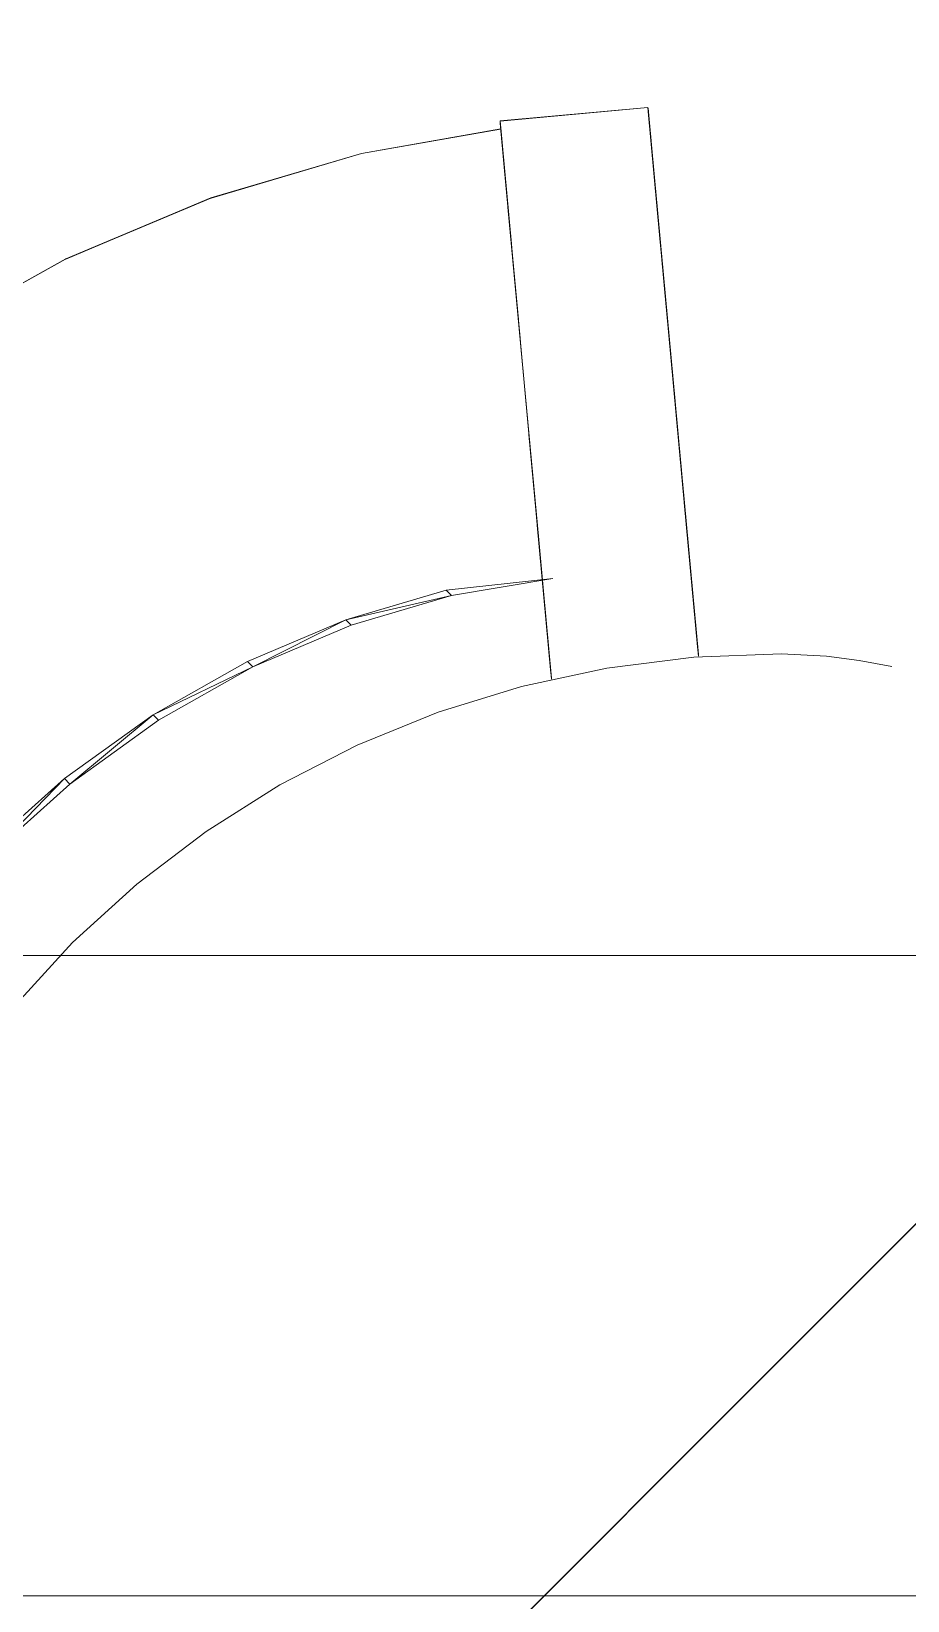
# Model space of a CAD drawing. Extents: x -566 to 72611, y -487 to 32334.
# Drawn here: x 22.78 to 29.43, y 230.1 to 242.01 of the extents above; entities that cross this region are included whole.
import ezdxf

# ---------------------------------------------------------------- set-up
doc = ezdxf.new("R2010")
doc.units = 0
doc.header["$LTSCALE"] = 0.5
doc.header["$MEASUREMENT"] = 0
doc.layers.add('ceilling', color=141, linetype='CONTINUOUS', lineweight=18)
doc.layers.add('floor', color=7, linetype='CONTINUOUS', lineweight=5, true_color=0xcfcfcf)
doc.layers.add('layout', color=7, linetype='CONTINUOUS', lineweight=5, true_color=0xcfcfcf)

msp = doc.modelspace()

# ---------------------------------------------------------------- hatches: boundary and pattern name
at = {"layer": 'floor'}
h = msp.add_hatch(dxfattribs=at)
h.set_pattern_fill('ANSI37', color=256, scale=100, angle=45)
h.set_pattern_definition([(90, (243.028, 267.632), (-12.5, 9e-16), []), (180, (243.028, 267.632), (-9e-16, -12.5), [])])
h.paths.add_polyline_path([(253.46925, 349.5), (154.11744, 349.5), (154.11744, 348.5), (101.14781, 348.5), (101.14781, 349.5), (0, 349.5), (0, 344.5), (36, 344.5, -0.33835703), (0, 308.66941), (0, 308.5), (0, 173.75), (253.46925, 173.75)])
h.paths.add_polyline_path([(36, 344.5), (0, 344.5), (0, 308.66941, 0.33835703)], flags=17)
h.paths.add_polyline_path([(253.46925, 173.75), (0, 173.75), (0, 173.74997), (0, 169.75), (253.46925, 169.75)])
h.paths.add_polyline_path([(253.46925, 169.75), (0, 169.75), (0, 149.21137), (36, 149.21137, -0.33835703), (0, 113.38078), (0, 113.21137), (0, 29.94998), (0, -5), (253.46925, -5)])
h.paths.add_polyline_path([(36, 149.21137), (0, 149.21137), (0, 113.38078, 0.33835703)], flags=17)
h.paths.add_polyline_path([(575.25, 169.75), (510, 169.75), (474.75, 169.75), (327.5, 169.75), (285.46925, 169.75), (285.46925, 165.75), (253.46925, 165.75), (253.46925, -5), (263.99725, -5), (263.99725, 95.99051), (287, 95.99051), (287, 97.5), (292, 97.5), (292, -5), (341.25, -5), (341.25, 13.02988), (341.25012, 15.02988), (346.24839, 15.02988, 0.36108524), (374.08728, 41.24999), (346.25012, 41.24999), (346.25012, 42.99999), (341.25, 42.99999), (341.25, 44.99999), (341.25, 97.5), (357.75, 97.5), (405.75, 97.5), (575.25, 97.5)])

# ---------------------------------------------------------------- linework, layer by layer
at = {"layer": 'ceilling'}
msp.add_line((0, 235), (533.5, 235), dxfattribs=at)
at = {"layer": 'layout'}
for points in [[(26.33931, 241.33189, -67.26699), (26.33931, 241.33189, -67.26699), (26.33944, 241.33064, -67.22689), (27.46137, 241.43533, -67.26699)], [(27.46149, 241.43408, -67.22689), (27.46149, 241.43408, -67.22689), (27.46137, 241.43533, -67.26699), (26.33944, 241.33064, -67.22689)], [(27.46137, 241.43533, -67.26699), (27.46137, 241.43533, -67.26699), (27.55563, 240.41325, -67.48286), (27.46981, 241.34383, -67.48643)], [(27.54742, 240.50273, -67.34798), (27.54742, 240.50273, -67.34798), (27.55563, 240.41325, -67.48286), (27.46137, 241.43533, -67.26699)], [(27.53894, 240.5947, -67.21458), (27.53894, 240.5947, -67.21458), (27.54742, 240.50273, -67.34798), (27.46137, 241.43533, -67.26699)], [(27.46149, 241.43408, -67.22689), (27.46149, 241.43408, -67.22689), (27.53894, 240.5947, -67.21458), (27.46137, 241.43533, -67.26699)], [(27.46206, 241.42827, -67.18715), (27.46206, 241.42827, -67.18715), (27.53894, 240.5947, -67.21458), (27.46149, 241.43408, -67.22689)], [(27.53018, 240.68915, -67.0827), (27.53018, 240.68915, -67.0827), (27.53894, 240.5947, -67.21458), (27.46206, 241.42827, -67.18715)], [(27.46299, 241.418, -67.14822), (27.46299, 241.418, -67.14822), (27.53018, 240.68915, -67.0827), (27.46206, 241.42827, -67.18715)], [(27.46434, 241.40332, -67.11057), (27.46434, 241.40332, -67.11057), (27.53018, 240.68915, -67.0827), (27.46299, 241.418, -67.14822)], [(27.4661, 241.38441, -67.07462), (27.4661, 241.38441, -67.07462), (27.53018, 240.68915, -67.0827), (27.46434, 241.40332, -67.11057)], [(27.52774, 240.71618, -67.04916), (27.52774, 240.71618, -67.04916), (27.53018, 240.68915, -67.0827), (27.4661, 241.38441, -67.07462)], [(27.46821, 241.36153, -67.0408), (27.46821, 241.36153, -67.0408), (27.52774, 240.71618, -67.04916), (27.4661, 241.38441, -67.07462)], [(26.34484, 241.2719, -67.27966), (26.34484, 241.2719, -67.27966), (25.28791, 241.08539, -67.36029), (26.34294, 241.26949, -67.23956)], [(26.33931, 241.33189, -67.26699), (26.33931, 241.33189, -67.26699), (26.34775, 241.24039, -67.48643), (26.43357, 240.30981, -67.48286)], [(26.42534, 240.39927, -67.34798), (26.42534, 240.39927, -67.34798), (26.33931, 241.33189, -67.26699), (26.43357, 240.30981, -67.48286)], [(26.41688, 240.49126, -67.21458), (26.41688, 240.49126, -67.21458), (26.33931, 241.33189, -67.26699), (26.42534, 240.39927, -67.34798)], [(26.33944, 241.33064, -67.22689), (26.33944, 241.33064, -67.22689), (26.33931, 241.33189, -67.26699), (26.41688, 240.49126, -67.21458)], [(26.33998, 241.32481, -67.18715), (26.33998, 241.32481, -67.18715), (26.33944, 241.33064, -67.22689), (26.41688, 240.49126, -67.21458)], [(26.40812, 240.58571, -67.0827), (26.40812, 240.58571, -67.0827), (26.33998, 241.32481, -67.18715), (26.41688, 240.49126, -67.21458)], [(26.34093, 241.31456, -67.14822), (26.34093, 241.31456, -67.14822), (26.33998, 241.32481, -67.18715), (26.40812, 240.58571, -67.0827)], [(26.34228, 241.29988, -67.11057), (26.34228, 241.29988, -67.11057), (26.34093, 241.31456, -67.14822), (26.40812, 240.58571, -67.0827)], [(26.34405, 241.28097, -67.07462), (26.34405, 241.28097, -67.07462), (26.34228, 241.29988, -67.11057), (26.40812, 240.58571, -67.0827)], [(26.40568, 240.61274, -67.04916), (26.40568, 240.61274, -67.04916), (26.34405, 241.28097, -67.07462), (26.40812, 240.58571, -67.0827)], [(26.34615, 241.25809, -67.0408), (26.34615, 241.25809, -67.0408), (26.34405, 241.28097, -67.07462), (26.40568, 240.61274, -67.04916)], [(26.40284, 240.64315, -67.01825), (26.40284, 240.64315, -67.01825), (26.34615, 241.25809, -67.0408), (26.40568, 240.61274, -67.04916)], [(26.34857, 241.23157, -67.00951), (26.34857, 241.23157, -67.00951), (26.34615, 241.25809, -67.0408), (26.40284, 240.64315, -67.01825)], [(27.5249, 240.74659, -67.01825), (27.5249, 240.74659, -67.01825), (27.52774, 240.71618, -67.04916), (27.46821, 241.36153, -67.0408)], [(27.47063, 241.33501, -67.00951), (27.47063, 241.33501, -67.00951), (27.5249, 240.74659, -67.01825), (27.46821, 241.36153, -67.0408)], [(27.46981, 241.34383, -67.48643), (27.46981, 241.34383, -67.48643), (27.56367, 240.32618, -67.61917), (27.47806, 241.25508, -67.70689)], [(27.55563, 240.41325, -67.48286), (27.55563, 240.41325, -67.48286), (27.56367, 240.32618, -67.61917), (27.46981, 241.34383, -67.48643)], [(27.5218, 240.78002, -66.99026), (27.5218, 240.78002, -66.99026), (27.5249, 240.74659, -67.01825), (27.47063, 241.33501, -67.00951)], [(27.47339, 241.30503, -66.98109), (27.47339, 241.30503, -66.98109), (27.5218, 240.78002, -66.99026), (27.47063, 241.33501, -67.00951)], [(27.51848, 240.81615, -66.96545), (27.51848, 240.81615, -66.96545), (27.5218, 240.78002, -66.99026), (27.47339, 241.30503, -66.98109)], [(27.47646, 241.27192, -66.95587), (27.47646, 241.27192, -66.95587), (27.51848, 240.81615, -66.96545), (27.47339, 241.30503, -66.98109)], [(27.51494, 240.85466, -66.94405), (27.51494, 240.85466, -66.94405), (27.51848, 240.81615, -66.96545), (27.47646, 241.27192, -66.95587)], [(27.47979, 241.23613, -66.93417), (27.47979, 241.23613, -66.93417), (27.51494, 240.85466, -66.94405), (27.47646, 241.27192, -66.95587)], [(27.47806, 241.25508, -67.70689), (27.47806, 241.25508, -67.70689), (27.57897, 240.1597, -67.89597), (27.48595, 241.16924, -67.92834)], [(27.57148, 240.24163, -67.7569), (27.57148, 240.24163, -67.7569), (27.57897, 240.1597, -67.89597), (27.47806, 241.25508, -67.70689)], [(27.56367, 240.32618, -67.61917), (27.56367, 240.32618, -67.61917), (27.57148, 240.24163, -67.7569), (27.47806, 241.25508, -67.70689)], [(16.90216, 220.36827, -69.72025), (37.7076, 241.17631, -69.73263), (16.90078, 220.36948, -69.73263)], [(37.7076, 241.17631, -69.73263), (16.90216, 220.36827, -69.72025), (37.7089, 241.17501, -69.72025)], [(26.34775, 241.24039, -67.48643), (26.34775, 241.24039, -67.48643), (26.356, 241.15164, -67.70689), (26.44161, 240.22274, -67.61917)], [(26.43357, 240.30981, -67.48286), (26.43357, 240.30981, -67.48286), (26.34775, 241.24039, -67.48643), (26.44161, 240.22274, -67.61917)], [(26.39974, 240.67658, -66.99026), (26.39974, 240.67658, -66.99026), (26.34857, 241.23157, -67.00951), (26.40284, 240.64315, -67.01825)], [(26.35133, 241.20159, -66.98109), (26.35133, 241.20159, -66.98109), (26.34857, 241.23157, -67.00951), (26.39974, 240.67658, -66.99026)], [(26.39642, 240.71271, -66.96545), (26.39642, 240.71271, -66.96545), (26.35133, 241.20159, -66.98109), (26.39974, 240.67658, -66.99026)], [(26.3544, 241.16848, -66.95587), (26.3544, 241.16848, -66.95587), (26.35133, 241.20159, -66.98109), (26.39642, 240.71271, -66.96545)], [(26.39286, 240.7512, -66.94405), (26.39286, 240.7512, -66.94405), (26.3544, 241.16848, -66.95587), (26.39642, 240.71271, -66.96545)], [(26.35773, 241.13269, -66.93417), (26.35773, 241.13269, -66.93417), (26.3544, 241.16848, -66.95587), (26.39286, 240.7512, -66.94405)], [(26.356, 241.15164, -67.70689), (26.356, 241.15164, -67.70689), (26.3639, 241.0658, -67.92834), (26.45692, 240.05626, -67.89597)], [(26.44942, 240.13819, -67.7569), (26.44942, 240.13819, -67.7569), (26.356, 241.15164, -67.70689), (26.45692, 240.05626, -67.89597)], [(26.44161, 240.22274, -67.61917), (26.44161, 240.22274, -67.61917), (26.356, 241.15164, -67.70689), (26.44942, 240.13819, -67.7569)], [(26.38911, 240.79173, -66.92626), (26.38911, 240.79173, -66.92626), (26.35773, 241.13269, -66.93417), (26.39286, 240.7512, -66.94405)], [(26.35979, 241.11011, -66.92349), (26.35979, 241.11011, -66.92349), (26.35773, 241.13269, -66.93417), (26.38911, 240.79173, -66.92626)], [(27.51117, 240.89517, -66.92626), (27.51117, 240.89517, -66.92626), (27.51494, 240.85466, -66.94405), (27.47979, 241.23613, -66.93417)], [(27.48185, 241.21355, -66.92349), (27.48185, 241.21355, -66.92349), (27.51117, 240.89517, -66.92626), (27.47979, 241.23613, -66.93417)], [(27.5073, 240.9373, -66.91226), (27.5073, 240.9373, -66.91226), (27.51117, 240.89517, -66.92626), (27.48185, 241.21355, -66.92349)], [(27.48692, 241.15832, -66.90224), (27.48692, 241.15832, -66.90224), (27.5073, 240.9373, -66.91226), (27.48185, 241.21355, -66.92349)], [(27.48185, 241.21355, -66.92349), (27.48185, 241.21355, -66.92349), (27.4833, 241.19812, -66.91623), (27.48692, 241.15832, -66.90224)], [(27.48595, 241.16924, -67.92834), (27.48595, 241.16924, -67.92834), (27.58634, 240.08023, -68.03635), (27.49357, 241.08623, -68.15076)], [(27.57897, 240.1597, -67.89597), (27.57897, 240.1597, -67.89597), (27.58634, 240.08023, -68.03635), (27.48595, 241.16924, -67.92834)], [(27.5033, 240.98069, -66.90217), (27.5033, 240.98069, -66.90217), (27.5073, 240.9373, -66.91226), (27.48692, 241.15832, -66.90224)], [(27.49098, 241.11414, -66.89612), (27.49098, 241.11414, -66.89612), (27.5033, 240.98069, -66.90217), (27.48692, 241.15832, -66.90224)], [(24.14492, 240.74875, -67.41459), (24.14492, 240.74875, -67.41459), (25.28791, 241.08539, -67.36029), (24.14721, 240.7474, -67.45481)], [(26.38524, 240.83386, -66.91227), (26.38524, 240.83386, -66.91227), (26.35979, 241.11011, -66.92349), (26.38911, 240.79173, -66.92626)], [(26.36486, 241.05488, -66.90224), (26.36486, 241.05488, -66.90224), (26.35979, 241.11011, -66.92349), (26.38524, 240.83386, -66.91227)], [(26.3639, 241.0658, -67.92834), (26.3639, 241.0658, -67.92834), (26.37152, 240.98279, -68.15076), (26.46428, 239.97679, -68.03635)], [(26.45692, 240.05626, -67.89597), (26.45692, 240.05626, -67.89597), (26.3639, 241.0658, -67.92834), (26.46428, 239.97679, -68.03635)], [(26.38124, 240.87725, -66.90217), (26.38124, 240.87725, -66.90217), (26.36486, 241.05488, -66.90224), (26.38524, 240.83386, -66.91227)], [(26.38124, 240.87725, -66.90217), (26.38124, 240.87725, -66.90217), (26.36486, 241.05488, -66.90224), (26.36893, 241.0107, -66.89612)], [(27.49924, 241.02487, -66.89609), (27.49924, 241.02487, -66.89609), (27.5033, 240.98069, -66.90217), (27.49098, 241.11414, -66.89612)], [(27.49511, 241.0695, -66.89406), (27.49511, 241.0695, -66.89406), (27.49924, 241.02487, -66.89609), (27.49098, 241.11414, -66.89612)], [(27.49357, 241.08623, -68.15076), (27.49357, 241.08623, -68.15076), (27.60028, 239.9291, -68.32092), (27.50094, 241.00607, -68.37411)], [(27.59339, 240.00337, -68.17802), (27.59339, 240.00337, -68.17802), (27.60028, 239.9291, -68.32092), (27.49357, 241.08623, -68.15076)], [(27.58634, 240.08023, -68.03635), (27.58634, 240.08023, -68.03635), (27.59339, 240.00337, -68.17802), (27.49357, 241.08623, -68.15076)], [(26.37305, 240.96606, -66.89406), (26.37305, 240.96606, -66.89406), (26.36893, 241.0107, -66.89612), (26.37718, 240.92143, -66.89609)], [(26.38124, 240.87725, -66.90217), (26.38124, 240.87725, -66.90217), (26.36893, 241.0107, -66.89612), (26.37718, 240.92143, -66.89609)], [(26.37152, 240.98279, -68.15076), (26.37152, 240.98279, -68.15076), (26.37888, 240.90263, -68.37411), (26.47822, 239.82566, -68.32092)], [(26.47133, 239.89993, -68.17802), (26.47133, 239.89993, -68.17802), (26.37152, 240.98279, -68.15076), (26.47822, 239.82566, -68.32092)], [(26.46428, 239.97679, -68.03635), (26.46428, 239.97679, -68.03635), (26.37152, 240.98279, -68.15076), (26.47133, 239.89993, -68.17802)], [(26.37888, 240.90263, -68.37411), (26.37888, 240.90263, -68.37411), (26.38608, 240.82523, -68.59835), (26.48481, 239.75402, -68.465)], [(26.47822, 239.82566, -68.32092), (26.47822, 239.82566, -68.32092), (26.37888, 240.90263, -68.37411), (26.48481, 239.75402, -68.465)], [(27.50094, 241.00607, -68.37411), (27.50094, 241.00607, -68.37411), (27.60687, 239.85746, -68.465), (27.50814, 240.92867, -68.59835)], [(27.60028, 239.9291, -68.32092), (27.60028, 239.9291, -68.32092), (27.60687, 239.85746, -68.465), (27.50094, 241.00607, -68.37411)], [(27.50814, 240.92867, -68.59835), (27.50814, 240.92867, -68.59835), (27.61937, 239.72213, -68.75656), (27.51494, 240.85431, -68.82346)], [(27.6132, 239.7885, -68.61022), (27.6132, 239.7885, -68.61022), (27.61937, 239.72213, -68.75656), (27.50814, 240.92867, -68.59835)], [(27.60687, 239.85746, -68.465), (27.60687, 239.85746, -68.465), (27.6132, 239.7885, -68.61022), (27.50814, 240.92867, -68.59835)], [(26.38608, 240.82523, -68.59835), (26.38608, 240.82523, -68.59835), (26.39286, 240.75085, -68.82346), (26.49731, 239.61869, -68.75656)], [(26.49114, 239.68506, -68.61022), (26.49114, 239.68506, -68.61022), (26.38608, 240.82523, -68.59835), (26.49731, 239.61869, -68.75656)], [(26.48481, 239.75402, -68.465), (26.48481, 239.75402, -68.465), (26.38608, 240.82523, -68.59835), (26.49114, 239.68506, -68.61022)], [(27.51494, 240.85431, -68.82346), (27.51494, 240.85431, -68.82346), (27.62598, 239.64982, -68.99538), (27.52155, 240.7827, -69.04939)], [(27.61937, 239.72213, -68.75656), (27.61937, 239.72213, -68.75656), (27.62598, 239.64982, -68.99538), (27.51494, 240.85431, -68.82346)], [(27.52155, 240.7827, -69.04939), (27.52155, 240.7827, -69.04939), (27.63244, 239.58048, -69.23502), (27.52795, 240.71397, -69.27612)], [(27.62598, 239.64982, -68.99538), (27.62598, 239.64982, -68.99538), (27.63244, 239.58048, -69.23502), (27.52155, 240.7827, -69.04939)], [(23.04263, 240.28366, -67.41885), (23.04263, 240.28366, -67.41885), (24.14386, 240.74648, -67.37444), (23.04318, 240.28575, -67.45901)], [(23.04318, 240.28575, -67.45901), (23.04318, 240.28575, -67.45901), (24.14492, 240.74875, -67.41459), (23.04538, 240.28432, -67.49924)], [(24.14492, 240.74875, -67.41459), (24.14492, 240.74875, -67.41459), (23.04318, 240.28575, -67.45901), (24.14386, 240.74648, -67.37444)], [(26.39286, 240.75085, -68.82346), (26.39286, 240.75085, -68.82346), (26.39949, 240.67926, -69.04939), (26.52236, 239.34635, -92.37602)], [(26.49731, 239.61869, -68.75656), (26.49731, 239.61869, -68.75656), (26.39286, 240.75085, -68.82346), (26.52236, 239.34635, -92.37602)], [(27.52795, 240.71397, -69.27612), (27.52795, 240.71397, -69.27612), (27.63844, 239.51462, -69.47433), (27.53401, 240.64819, -69.50362)], [(27.63244, 239.58048, -69.23502), (27.63244, 239.58048, -69.23502), (27.63844, 239.51462, -69.47433), (27.52795, 240.71397, -69.27612)], [(27.53401, 240.64819, -69.50362), (27.53401, 240.64819, -69.50362), (27.64343, 239.46103, -69.67496), (27.53978, 240.58503, -69.73302)], [(27.63844, 239.51462, -69.47433), (27.63844, 239.51462, -69.47433), (27.64343, 239.46103, -69.67496), (27.53401, 240.64819, -69.50362)], [(27.53978, 240.58503, -69.73302), (27.53978, 240.58503, -69.73302), (27.64825, 239.40847, -69.87468), (27.54456, 240.53295, -69.9282)], [(27.64343, 239.46103, -69.67496), (27.64343, 239.46103, -69.67496), (27.64825, 239.40847, -69.87468), (27.53978, 240.58503, -69.73302)], [(27.54456, 240.53295, -69.9282), (27.54456, 240.53295, -69.9282), (27.65301, 239.35654, -70.07454), (27.54934, 240.48121, -70.12471)], [(27.64825, 239.40847, -69.87468), (27.64825, 239.40847, -69.87468), (27.65301, 239.35654, -70.07454), (27.54456, 240.53295, -69.9282)], [(27.54934, 240.48121, -70.12471), (27.54934, 240.48121, -70.12471), (27.65774, 239.30528, -70.27457), (27.55405, 240.4301, -70.32137)], [(27.65301, 239.35654, -70.07454), (27.65301, 239.35654, -70.07454), (27.65774, 239.30528, -70.27457), (27.54934, 240.48121, -70.12471)], [(27.55405, 240.4301, -70.32137), (27.55405, 240.4301, -70.32137), (27.66244, 239.25467, -70.47474), (27.55875, 240.37966, -70.51819)], [(27.65774, 239.30528, -70.27457), (27.65774, 239.30528, -70.27457), (27.66244, 239.25467, -70.47474), (27.55405, 240.4301, -70.32137)], [(27.55875, 240.37966, -70.51819), (27.55875, 240.37966, -70.51819), (27.66703, 239.20481, -70.67506), (27.56329, 240.32993, -70.71515)], [(27.66244, 239.25467, -70.47474), (27.66244, 239.25467, -70.47474), (27.66703, 239.20481, -70.67506), (27.55875, 240.37966, -70.51819)], [(27.56329, 240.32993, -70.71515), (27.56329, 240.32993, -70.71515), (27.67155, 239.15558, -70.87553), (27.56786, 240.28074, -70.91225)], [(27.66703, 239.20481, -70.67506), (27.66703, 239.20481, -70.67506), (27.67155, 239.15558, -70.87553), (27.56329, 240.32993, -70.71515)], [(23.04318, 240.28575, -67.45901), (23.04318, 240.28575, -67.45901), (21.99685, 239.70241, -67.49301), (23.04263, 240.28366, -67.41885)], [(27.56786, 240.28074, -70.91225), (27.56786, 240.28074, -70.91225), (27.67604, 239.10699, -71.07615), (27.57232, 240.23231, -71.10952)], [(27.67155, 239.15558, -70.87553), (27.67155, 239.15558, -70.87553), (27.67604, 239.10699, -71.07615), (27.56786, 240.28074, -70.91225)], [(27.66839, 239.18981, -96.79295), (27.66839, 239.18981, -96.79295), (27.56809, 240.27787, -96.6115), (27.67751, 239.09089, -96.26441)], [(27.57721, 240.17878, -96.08183), (27.57721, 240.17878, -96.08183), (27.67751, 239.09089, -96.26441), (27.56809, 240.27787, -96.6115)], [(27.57232, 240.23231, -71.10952), (27.57232, 240.23231, -71.10952), (27.68048, 239.05905, -71.27691), (27.57674, 240.18452, -71.30691)], [(27.67604, 239.10699, -71.07615), (27.67604, 239.10699, -71.07615), (27.68048, 239.05905, -71.27691), (27.57232, 240.23231, -71.10952)], [(27.57674, 240.18452, -71.30691), (27.57674, 240.18452, -71.30691), (27.68481, 239.01187, -71.47781), (27.58102, 240.13745, -71.50446)], [(27.68048, 239.05905, -71.27691), (27.68048, 239.05905, -71.27691), (27.68481, 239.01187, -71.47781), (27.57674, 240.18452, -71.30691)], [(27.68673, 238.99087, -95.73662), (27.68673, 238.99087, -95.73662), (27.67751, 239.09089, -96.26441), (27.57721, 240.17878, -96.08183)], [(27.58649, 240.07831, -95.5518), (27.58649, 240.07831, -95.5518), (27.68673, 238.99087, -95.73662), (27.57721, 240.17878, -96.08183)], [(27.58102, 240.13745, -71.50446), (27.58102, 240.13745, -71.50446), (27.68911, 238.96534, -71.67886), (27.58535, 240.09096, -71.70214)], [(27.68481, 239.01187, -71.47781), (27.68481, 239.01187, -71.47781), (27.68911, 238.96534, -71.67886), (27.58102, 240.13745, -71.50446)], [(27.58535, 240.09096, -71.70214), (27.58535, 240.09096, -71.70214), (27.6933, 238.91956, -71.87965), (27.58954, 240.04518, -71.89996)], [(27.68911, 238.96534, -71.67886), (27.68911, 238.96534, -71.67886), (27.6933, 238.91956, -71.87965), (27.58535, 240.09096, -71.70214)], [(27.69608, 238.8896, -95.20904), (27.69608, 238.8896, -95.20904), (27.68673, 238.99087, -95.73662), (27.58649, 240.07831, -95.5518)], [(27.5959, 239.97658, -95.02197), (27.5959, 239.97658, -95.02197), (27.69608, 238.8896, -95.20904), (27.58649, 240.07831, -95.5518)], [(27.58954, 240.04518, -71.89996), (27.58954, 240.04518, -71.89996), (27.6933, 238.91956, -71.87965), (27.59373, 239.99991, -72.09834)], [(27.59373, 239.99991, -72.09834), (27.59373, 239.99991, -72.09834), (27.7155, 238.67883, -72.9435), (27.61594, 239.75936, -73.16138)], [(27.6933, 238.91956, -71.87965), (27.6933, 238.91956, -71.87965), (27.7155, 238.67883, -72.9435), (27.59373, 239.99991, -72.09834)], [(27.70555, 238.78707, -94.68166), (27.70555, 238.78707, -94.68166), (27.69608, 238.8896, -95.20904), (27.5959, 239.97658, -95.02197)], [(27.60535, 239.87369, -94.49234), (27.60535, 239.87369, -94.49234), (27.70555, 238.78707, -94.68166), (27.5959, 239.97658, -95.02197)], [(27.71508, 238.68341, -94.1545), (27.71508, 238.68341, -94.1545), (27.70555, 238.78707, -94.68166), (27.60535, 239.87369, -94.49234)], [(27.61495, 239.76957, -93.96294), (27.61495, 239.76957, -93.96294), (27.71508, 238.68341, -94.1545), (27.60535, 239.87369, -94.49234)], [(27.72474, 238.57849, -93.62756), (27.72474, 238.57849, -93.62756), (27.71508, 238.68341, -94.1545), (27.61495, 239.76957, -93.96294)], [(27.62467, 239.6642, -93.43375), (27.62467, 239.6642, -93.43375), (27.72474, 238.57849, -93.62756), (27.61495, 239.76957, -93.96294)], [(27.61594, 239.75936, -73.16138), (27.61594, 239.75936, -73.16138), (27.78063, 237.97222, -76.06652), (27.68067, 239.05683, -76.26654)], [(27.7155, 238.67883, -72.9435), (27.7155, 238.67883, -72.9435), (27.78063, 237.97222, -76.06652), (27.61594, 239.75936, -73.16138)], [(27.73453, 238.47232, -93.10083), (27.73453, 238.47232, -93.10083), (27.72474, 238.57849, -93.62756), (27.62467, 239.6642, -93.43375)], [(27.6345, 239.55755, -92.90478), (27.6345, 239.55755, -92.90478), (27.73453, 238.47232, -93.10083), (27.62467, 239.6642, -93.43375)], [(27.74447, 238.36492, -92.57433), (27.74447, 238.36492, -92.57433), (27.73453, 238.47232, -93.10083), (27.6345, 239.55755, -92.90478)], [(27.64442, 239.44979, -92.37602), (27.64442, 239.44979, -92.37602), (27.74447, 238.36492, -92.57433), (27.6345, 239.55755, -92.90478)], [(26.63239, 238.15291, -92.04804), (26.63239, 238.15291, -92.04804), (26.52236, 239.34635, -92.37602), (26.62241, 238.26148, -92.57433)], [(26.53246, 239.23722, -91.8475), (26.53246, 239.23722, -91.8475), (26.52236, 239.34635, -92.37602), (26.63239, 238.15291, -92.04804)], [(27.75445, 238.25635, -92.04804), (27.75445, 238.25635, -92.04804), (27.74447, 238.36492, -92.57433), (27.64442, 239.44979, -92.37602)], [(27.65452, 239.34066, -91.8475), (27.65452, 239.34066, -91.8475), (27.75445, 238.25635, -92.04804), (27.64442, 239.44979, -92.37602)], [(26.64251, 238.04311, -91.52199), (26.64251, 238.04311, -91.52199), (26.53246, 239.23722, -91.8475), (26.63239, 238.15291, -92.04804)], [(26.54263, 239.12695, -91.31921), (26.54263, 239.12695, -91.31921), (26.53246, 239.23722, -91.8475), (26.64251, 238.04311, -91.52199)], [(27.76457, 238.14655, -91.52199), (27.76457, 238.14655, -91.52199), (27.75445, 238.25635, -92.04804), (27.65452, 239.34066, -91.8475)], [(27.66469, 239.23039, -91.31921), (27.66469, 239.23039, -91.31921), (27.76457, 238.14655, -91.52199), (27.65452, 239.34066, -91.8475)], [(27.77482, 238.0355, -90.99615), (27.77482, 238.0355, -90.99615), (27.76457, 238.14655, -91.52199), (27.66469, 239.23039, -91.31921)], [(27.67498, 239.11886, -90.79114), (27.67498, 239.11886, -90.79114), (27.77482, 238.0355, -90.99615), (27.66469, 239.23039, -91.31921)], [(26.65276, 237.93206, -90.99615), (26.65276, 237.93206, -90.99615), (26.54263, 239.12695, -91.31921), (26.64251, 238.04311, -91.52199)], [(26.55293, 239.01542, -90.79113), (26.55293, 239.01542, -90.79113), (26.54263, 239.12695, -91.31921), (26.65276, 237.93206, -90.99615)], [(27.7852, 237.92286, -90.46875), (27.7852, 237.92286, -90.46875), (27.77482, 238.0355, -90.99615), (27.67498, 239.11886, -90.79114)], [(27.68534, 239.00654, -90.26526), (27.68534, 239.00654, -90.26526), (27.7852, 237.92286, -90.46875), (27.67498, 239.11886, -90.79114)], [(26.66314, 237.81942, -90.46875), (26.66314, 237.81942, -90.46875), (26.55293, 239.01542, -90.79113), (26.65276, 237.93206, -90.99615)], [(26.56328, 238.9031, -90.26526), (26.56328, 238.9031, -90.26526), (26.55293, 239.01542, -90.79113), (26.66314, 237.81942, -90.46875)], [(27.68067, 239.05683, -76.26654), (27.68067, 239.05683, -76.26654), (27.84408, 237.2846, -79.72841), (27.74327, 238.37784, -79.88265)], [(27.78063, 237.97222, -76.06652), (27.78063, 237.97222, -76.06652), (27.84408, 237.2846, -79.72841), (27.68067, 239.05683, -76.26654)], [(27.79585, 237.80773, -89.91502), (27.79585, 237.80773, -89.91502), (27.7852, 237.92286, -90.46875), (27.68534, 239.00654, -90.26526)], [(27.69572, 238.89338, -89.7206), (27.69572, 238.89338, -89.7206), (27.79585, 237.80773, -89.91502), (27.68534, 239.00654, -90.26526)], [(26.55861, 238.95339, -76.26654), (26.55861, 238.95339, -76.26654), (26.62119, 238.27438, -79.88265), (26.72202, 237.18116, -79.72841)], [(26.65857, 237.86878, -76.06652), (26.65857, 237.86878, -76.06652), (26.55861, 238.95339, -76.26654), (26.72202, 237.18116, -79.72841)], [(26.67379, 237.70429, -89.91502), (26.67379, 237.70429, -89.91502), (26.56328, 238.9031, -90.26526), (26.66314, 237.81942, -90.46875)], [(26.57366, 238.78994, -89.7206), (26.57366, 238.78994, -89.7206), (26.56328, 238.9031, -90.26526), (26.67379, 237.70429, -89.91502)], [(27.80581, 237.69966, -89.35815), (27.80581, 237.69966, -89.35815), (27.79585, 237.80773, -89.91502), (27.69572, 238.89338, -89.7206)], [(27.70544, 238.78783, -89.17662), (27.70544, 238.78783, -89.17662), (27.80581, 237.69966, -89.35815), (27.69572, 238.89338, -89.7206)], [(26.59345, 238.57539, -72.9435), (26.59345, 238.57539, -72.9435), (26.65857, 237.86878, -76.06652), (26.57124, 238.81612, -71.87965)], [(26.68375, 237.59622, -89.35815), (26.68375, 237.59622, -89.35815), (26.57366, 238.78994, -89.7206), (26.67379, 237.70429, -89.91502)], [(26.58338, 238.68439, -89.17662), (26.58338, 238.68439, -89.17662), (26.57366, 238.78994, -89.7206), (26.68375, 237.59622, -89.35815)], [(27.81509, 237.59901, -88.80004), (27.81509, 237.59901, -88.80004), (27.80581, 237.69966, -89.35815), (27.70544, 238.78783, -89.17662)], [(27.71456, 238.68943, -88.63143), (27.71456, 238.68943, -88.63143), (27.81509, 237.59901, -88.80004), (27.70544, 238.78783, -89.17662)], [(26.69301, 237.49555, -88.80004), (26.69301, 237.49555, -88.80004), (26.58338, 238.68439, -89.17662), (26.68375, 237.59622, -89.35815)], [(26.5925, 238.58599, -88.63142), (26.5925, 238.58599, -88.63142), (26.58338, 238.68439, -89.17662), (26.69301, 237.49555, -88.80004)], [(27.82368, 237.50577, -88.24079), (27.82368, 237.50577, -88.24079), (27.81509, 237.59901, -88.80004), (27.71456, 238.68943, -88.63143)], [(27.72294, 238.59839, -88.08511), (27.72294, 238.59839, -88.08511), (27.82368, 237.50577, -88.24079), (27.71456, 238.68943, -88.63143)], [(26.70162, 237.40233, -88.24079), (26.70162, 237.40233, -88.24079), (26.5925, 238.58599, -88.63142), (26.69301, 237.49555, -88.80004)], [(26.60088, 238.49495, -88.08511), (26.60088, 238.49495, -88.08511), (26.5925, 238.58599, -88.63142), (26.70162, 237.40233, -88.24079)], [(27.83162, 237.41997, -87.68047), (27.83162, 237.41997, -87.68047), (27.82368, 237.50577, -88.24079), (27.72294, 238.59839, -88.08511)], [(27.73064, 238.5146, -87.53776), (27.73064, 238.5146, -87.53776), (27.83162, 237.41997, -87.68047), (27.72294, 238.59839, -88.08511)], [(27.83879, 237.34169, -87.11918), (27.83879, 237.34169, -87.11918), (27.83162, 237.41997, -87.68047), (27.73064, 238.5146, -87.53776)], [(27.73769, 238.43809, -86.98946), (27.73769, 238.43809, -86.98946), (27.83879, 237.34169, -87.11918), (27.73064, 238.5146, -87.53776)], [(26.70954, 237.31651, -87.68047), (26.70954, 237.31651, -87.68047), (26.60088, 238.49495, -88.08511), (26.70162, 237.40233, -88.24079)], [(26.60858, 238.41116, -87.53776), (26.60858, 238.41116, -87.53776), (26.60088, 238.49495, -88.08511), (26.70954, 237.31651, -87.68047)], [(26.71674, 237.23825, -87.11918), (26.71674, 237.23825, -87.11918), (26.60858, 238.41116, -87.53776), (26.70954, 237.31651, -87.68047)], [(26.61563, 238.33465, -86.98946), (26.61563, 238.33465, -86.98946), (26.60858, 238.41116, -87.53776), (26.71674, 237.23825, -87.11918)], [(27.84532, 237.27085, -86.55701), (27.84532, 237.27085, -86.55701), (27.83879, 237.34169, -87.11918), (27.73769, 238.43809, -86.98946)], [(27.74411, 238.36887, -86.44029), (27.74411, 238.36887, -86.44029), (27.84532, 237.27085, -86.55701), (27.73769, 238.43809, -86.98946)], [(26.72326, 237.16741, -86.55701), (26.72326, 237.16741, -86.55701), (26.61563, 238.33465, -86.98946), (26.71674, 237.23825, -87.11918)], [(26.62205, 238.26543, -86.44029), (26.62205, 238.26543, -86.44029), (26.61563, 238.33465, -86.98946), (26.72326, 237.16741, -86.55701)], [(26.62119, 238.27438, -79.88265), (26.62119, 238.27438, -79.88265), (26.62367, 238.2474, -80.09193), (26.72488, 237.15008, -79.96895)], [(26.72202, 237.18116, -79.72841), (26.72202, 237.18116, -79.72841), (26.62119, 238.27438, -79.88265), (26.72488, 237.15008, -79.96895)], [(26.72911, 237.104, -85.99404), (26.72911, 237.104, -85.99404), (26.62205, 238.26543, -86.44029), (26.72326, 237.16741, -86.55701)], [(26.62771, 238.20355, -85.89035), (26.62771, 238.20355, -85.89035), (26.62205, 238.26543, -86.44029), (26.72911, 237.104, -85.99404)], [(26.62367, 238.2474, -80.09193), (26.62367, 238.2474, -80.09193), (26.62622, 238.22014, -80.31425), (26.72741, 237.12211, -80.19775)], [(26.72488, 237.15008, -79.96895), (26.72488, 237.15008, -79.96895), (26.62367, 238.2474, -80.09193), (26.72741, 237.12211, -80.19775)], [(26.62622, 238.22014, -80.31425), (26.62622, 238.22014, -80.31425), (26.62858, 238.19442, -80.53673), (26.72987, 237.09562, -80.42672)], [(26.72741, 237.12211, -80.19775), (26.72741, 237.12211, -80.19775), (26.62622, 238.22014, -80.31425), (26.72987, 237.09562, -80.42672)], [(25.97186, 237.73209, -77.42431), (25.97186, 237.73209, -77.42431), (26.73883, 237.86134, -77.39525), (25.9313, 237.77284, -76.53475)], [(25.9313, 237.77284, -76.53475), (25.9313, 237.77284, -76.53475), (25.16884, 237.54766, -76.55921), (25.97186, 237.73209, -77.42431)], [(25.2094, 237.50691, -77.44877), (25.2094, 237.50691, -77.44877), (25.97186, 237.73209, -77.42431), (25.16884, 237.54766, -76.55921)], [(24.42349, 237.23032, -76.57867), (24.42349, 237.23032, -76.57867), (24.46405, 237.18957, -77.46822), (25.16884, 237.54766, -76.55921)], [(25.2094, 237.50691, -77.44877), (25.2094, 237.50691, -77.44877), (25.16884, 237.54766, -76.55921), (24.46405, 237.18957, -77.46822)], [(24.42349, 237.23032, -76.57867), (24.42349, 237.23032, -76.57867), (23.70759, 236.82603, -76.5928), (24.46405, 237.18957, -77.46822)], [(27.81049, 237.26271, -80.51045), (27.81049, 237.26271, -80.51045), (27.15091, 237.18006, -80.51045), (27.81049, 237.26271, -79.38364)], [(27.15091, 237.18006, -79.38364), (27.15091, 237.18006, -79.38364), (27.81049, 237.26271, -79.38364), (27.15091, 237.18006, -80.51045)], [(28.47595, 237.28782, -80.51045), (28.47595, 237.28782, -80.51045), (27.81049, 237.26271, -80.51045), (28.47595, 237.28782, -79.38364)], [(27.81049, 237.26271, -79.38364), (27.81049, 237.26271, -79.38364), (28.47595, 237.28782, -79.38364), (27.81049, 237.26271, -80.51045)], [(28.81656, 237.27119, -79.38364), (28.81656, 237.27119, -79.38364), (28.81656, 237.27119, -80.51045), (28.47595, 237.28782, -79.38364)], [(28.47595, 237.28782, -80.51045), (28.47595, 237.28782, -80.51045), (28.47595, 237.28782, -79.38364), (28.81656, 237.27119, -80.51045)], [(29.06546, 237.23751, -79.38364), (29.06546, 237.23751, -79.38364), (29.06546, 237.23751, -80.51045), (28.81656, 237.27119, -79.38364)], [(28.81656, 237.27119, -80.51045), (28.81656, 237.27119, -80.51045), (28.81656, 237.27119, -79.38364), (29.06546, 237.23751, -80.51045)], [(29.31276, 237.19225, -79.38364), (29.31276, 237.19225, -79.38364), (29.31276, 237.19225, -80.51045), (29.06546, 237.23751, -79.38364)], [(29.06546, 237.23751, -80.51045), (29.06546, 237.23751, -80.51045), (29.06546, 237.23751, -79.38364), (29.31276, 237.19225, -80.51045)], [(23.74815, 236.78528, -77.48236), (23.74815, 236.78528, -77.48236), (24.46405, 237.18957, -77.46822), (23.70759, 236.82603, -76.5928)], [(27.15091, 237.18006, -80.51045), (27.15091, 237.18006, -80.51045), (26.50195, 237.04065, -80.51045), (27.15091, 237.18006, -79.38364)], [(26.50195, 237.04065, -79.38364), (26.50195, 237.04065, -79.38364), (27.15091, 237.18006, -79.38364), (26.50195, 237.04065, -80.51045)], [(26.50195, 237.04065, -80.51045), (26.50195, 237.04065, -80.51045), (25.86867, 236.84536, -80.51045), (26.50195, 237.04065, -79.38364)], [(25.86867, 236.84536, -79.38364), (25.86867, 236.84536, -79.38364), (26.50195, 237.04065, -79.38364), (25.86867, 236.84536, -80.51045)], [(25.86867, 236.84536, -80.51045), (25.86867, 236.84536, -80.51045), (25.25571, 236.59573, -80.51045), (25.86867, 236.84536, -79.38364)], [(25.25571, 236.59573, -79.38364), (25.25571, 236.59573, -79.38364), (25.86867, 236.84536, -79.38364), (25.25571, 236.59573, -80.51045)], [(23.03294, 236.34154, -76.60138), (23.03294, 236.34154, -76.60138), (23.0735, 236.30079, -77.49094), (23.70759, 236.82603, -76.5928)], [(23.74815, 236.78528, -77.48236), (23.74815, 236.78528, -77.48236), (23.70759, 236.82603, -76.5928), (23.0735, 236.30079, -77.49094)], [(25.25571, 236.59573, -80.51045), (25.25571, 236.59573, -80.51045), (24.6676, 236.29366, -80.51045), (25.25571, 236.59573, -79.38364)], [(24.6676, 236.29366, -79.38364), (24.6676, 236.29366, -79.38364), (25.25571, 236.59573, -79.38364), (24.6676, 236.29366, -80.51045)], [(22.4106, 235.78494, -76.60426), (22.4106, 235.78494, -76.60426), (22.45124, 235.74411, -77.4938), (23.03294, 236.34154, -76.60138)], [(22.45124, 235.74411, -77.4938), (22.45124, 235.74411, -77.4938), (23.03294, 236.34154, -76.60138), (23.0735, 236.30079, -77.49094)], [(24.6676, 236.29366, -80.51045), (24.6676, 236.29366, -80.51045), (24.10892, 235.94132, -80.51045), (24.6676, 236.29366, -79.38364)], [(24.10892, 235.94132, -79.38364), (24.10892, 235.94132, -79.38364), (24.6676, 236.29366, -79.38364), (24.10892, 235.94132, -80.51045)], [(24.10892, 235.94132, -80.51045), (24.10892, 235.94132, -80.51045), (23.58364, 235.54144, -80.51045), (24.10892, 235.94132, -79.38364)], [(23.58364, 235.54144, -79.38364), (23.58364, 235.54144, -79.38364), (24.10892, 235.94132, -79.38364), (23.58364, 235.54144, -80.51045)], [(23.58364, 235.54144, -80.51045), (23.58364, 235.54144, -80.51045), (23.09585, 235.0969, -80.51045), (23.58364, 235.54144, -79.38364)], [(23.09585, 235.0969, -79.38364), (23.09585, 235.0969, -79.38364), (23.58364, 235.54144, -79.38364), (23.09585, 235.0969, -80.51045)], [(23.09585, 235.0969, -80.51045), (23.09585, 235.0969, -80.51045), (22.64907, 234.61119, -80.51045), (23.09585, 235.0969, -79.38364)], [(22.64907, 234.61119, -79.38364), (22.64907, 234.61119, -79.38364), (23.09585, 235.0969, -79.38364), (22.64907, 234.61119, -80.51045)]]:
    msp.add_3dface(points, dxfattribs=at)

doc.saveas('drawing.dxf')
